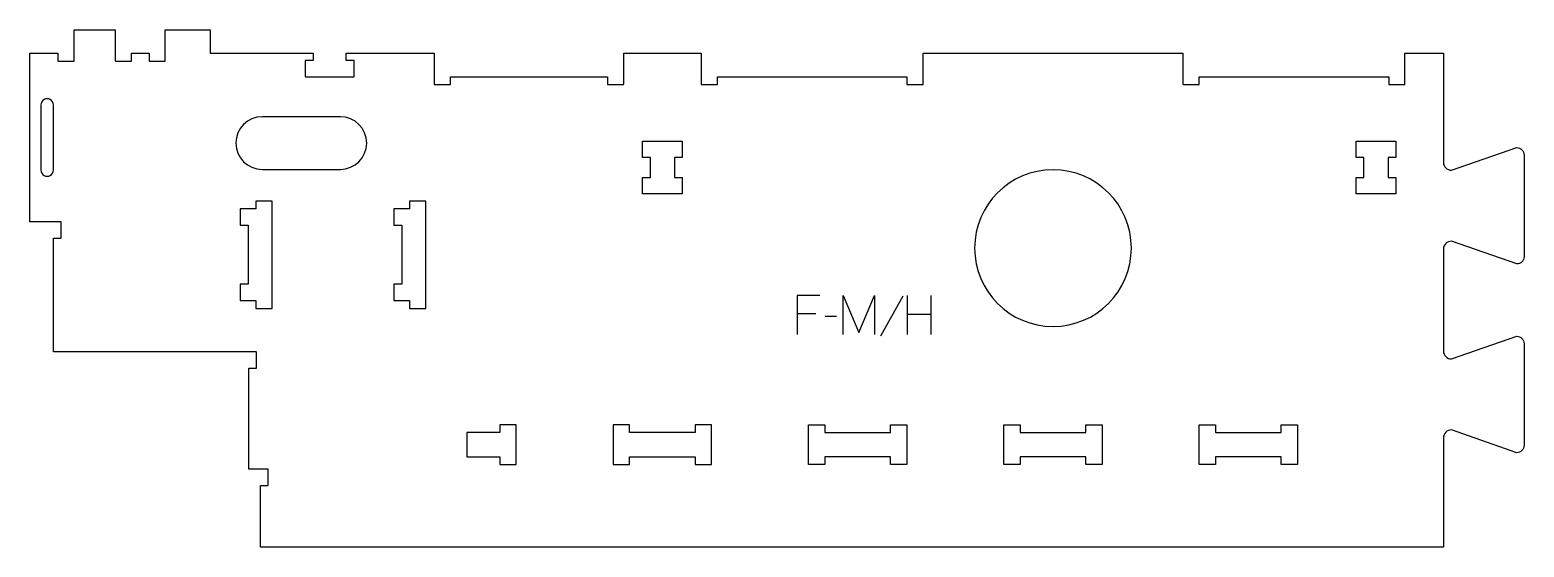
# Model space of a CAD drawing. Header units: millimetres. Extents: x -586 to 562, y -193 to 204.
import ezdxf

# ---------------------------------------------------------------- set-up
doc = ezdxf.new("R2010")
doc.units = ezdxf.units.MM
for name, color, linetype, true_color in [('1_ANYTOOL_1MMDEEP_LABELS_S', 2, 'Continuous', 0xffff00), ('3_ANYTOOL_CUTTHROUGH_INSID', 4, 'Continuous', 0x00ffff), ('4_ANYTOOL_CUTTHROUGH_OUTSI', 5, 'Continuous', 0x0000ff)]:
    doc.layers.add(name, color=color, linetype=linetype, true_color=true_color)

msp = doc.modelspace()

# ---------------------------------------------------------------- linework, layer by layer
at = {"layer": '1_ANYTOOL_1MMDEEP_LABELS_S'}
for p, q in [((87.9, 0), (87.9, -30)), ((106.2, -30), (106.2, 0)), ((84.5, -0.5), (67.3, -31.2)), ((17.7, -14), (3.2, -14)), ((33.5, -16.1), (24.7, -16.2)), ((106.2, -14.7), (87.9, -14.7))]:
    msp.add_line(p, q, dxfattribs=at)
for points in [[(20.8, 0), (3.2, 0), (3.2, -30)], [(38.6, -30), (38.6, 0), (50.6, -28.4), (62.6, -0.1), (62.6, -30)]]:
    msp.add_lwpolyline(points, dxfattribs=at)
at = {"layer": '3_ANYTOOL_CUTTHROUGH_INSID'}
for points in [[(-567.9, 146.4, 1.000001), (-577.4, 146.4), (-577.4, 96.4, 1.000001), (-567.9, 96.4)], [(-347.5, 96.9, 1), (-347.5, 137.4), (-407.5, 137.4, 1), (-407.5, 96.9)]]:
    msp.add_lwpolyline(points, format="xyb", close=True, dxfattribs=at)
for points in [[(-84.9, 78.1), (-115.4, 78.1), (-115.4, 90.6), (-109.4, 90.6), (-109.4, 106.1), (-115.4, 106.1), (-115.4, 118.6), (-84.9, 118.6), (-84.9, 106.1), (-90.9, 106.1), (-90.9, 90.6), (-84.9, 90.6)], [(463.1, 78.1), (432.6, 78.1), (432.6, 90.6), (438.6, 90.6), (438.6, 106.1), (432.6, 106.1), (432.6, 118.6), (463.1, 118.6), (463.1, 106.1), (457.1, 106.1), (457.1, 90.6), (463.1, 90.6)], [(-412.4, 72.6), (-412.4, 66.6), (-424.4, 66.6), (-424.4, 54.1), (-418.4, 54.1), (-418.4, 8.6), (-424.4, 8.6), (-424.4, -3.9), (-412.4, -3.9), (-412.4, -9.9), (-399.9, -9.9), (-399.9, 72.6)], [(-294.4, 72.6), (-294.4, 66.6), (-306.4, 66.6), (-306.4, 54.1), (-300.4, 54.1), (-300.4, 8.6), (-306.4, 8.6), (-306.4, -3.9), (-294.4, -3.9), (-294.4, -9.9), (-281.9, -9.9), (-281.9, 72.6)], [(-250.2, -123.9), (-224.9, -123.9), (-224.9, -129.9), (-212.4, -129.9), (-212.4, -99.4), (-224.9, -99.4), (-224.9, -105.4), (-250.4, -105.4), (-250.4, -123.9)], [(-125.4, -105.4), (-125.4, -99.4), (-137.9, -99.4), (-137.9, -129.9), (-125.4, -129.9), (-125.4, -123.9), (-74.9, -123.9), (-74.9, -129.9), (-62.4, -129.9), (-62.4, -99.4), (-74.9, -99.4), (-74.9, -105.4)], [(24.6, -99.6), (24.6, -105.4), (75.1, -105.4), (75.1, -99.4), (87.6, -99.4), (87.6, -129.9), (75.1, -129.9), (75.1, -123.9), (24.6, -123.9), (24.6, -129.9), (12.1, -129.9), (12.1, -99.4), (24.6, -99.4)], [(174.6, -105.4), (225.1, -105.4), (225.1, -99.4), (237.6, -99.4), (237.6, -129.9), (225.1, -129.9), (225.1, -123.9), (174.6, -123.9), (174.6, -129.9), (162.1, -129.9), (162.1, -99.4), (174.6, -99.4)], [(375.1, -105.4), (375.1, -99.4), (387.6, -99.4), (387.6, -129.9), (375.1, -129.9), (375.1, -123.9), (324.6, -123.9), (324.6, -129.9), (312.1, -129.9), (312.1, -99.4), (324.6, -99.4), (324.6, -105.4)]]:
    msp.add_lwpolyline(points, close=True, dxfattribs=at)
at = {"layer": '3_ANYTOOL_CUTTHROUGH_INSID', "extrusion": (0, 0, -1)}
msp.add_circle((-199.8, 36.4), 60.2, dxfattribs=at)
at = {"layer": '4_ANYTOOL_CUTTHROUGH_OUTSI'}
msp.add_lwpolyline([(-275.4, 186.1), (-275.4, 162.4, 0.414214), (-275.2, 162.1), (-263.2, 162.1, 0.414214), (-262.9, 162.4), (-262.9, 168.1), (-142.4, 168.1), (-142.4, 162.4, 0.414214), (-142.2, 162.1), (-130.2, 162.1, 0.414214), (-129.9, 162.4), (-129.9, 186.1), (-70.4, 186.1), (-70.4, 162.4, 0.414214), (-70.2, 162.1), (-58.2, 162.1, 0.414214), (-57.9, 162.4), (-57.9, 168.1), (87.6, 168.1), (87.6, 162.4, 0.414214), (87.8, 162.1), (99.8, 162.1, 0.414214), (100.1, 162.4), (100.1, 186.1), (299.6, 186.1), (299.6, 162.4, 0.414214), (299.8, 162.1), (311.8, 162.1, 0.414214), (312.1, 162.4), (312.1, 168.1), (457.6, 168.1), (457.6, 162.4, 0.414214), (457.8, 162.1), (469.8, 162.1, 0.414214), (470.1, 162.4), (470.1, 186.1), (499.6, 186.1), (499.6, 102.4, 0.411451), (505.8, 96.2), (505.9, 96.2), (555.9, 113.7, -0.412073), (561.6, 107.9), (561.6, 29.9, -0.412073), (555.9, 24.2), (505.9, 41.7), (505.8, 41.7, 0.414214), (499.6, 35.4), (499.6, -42.6, 0.414214), (505.8, -48.8), (505.9, -48.8), (555.9, -31.3, -0.412073), (561.6, -37.1), (561.6, -115.1, -0.412073), (555.9, -120.8), (505.9, -103.3), (505.8, -103.3, 0.411451), (499.6, -109.5), (499.6, -193.4), (-408.9, -193.4), (-408.9, -145.9), (-403.2, -145.9, 0.414214), (-402.9, -145.6), (-402.9, -133.6, 0.414214), (-403.2, -133.4), (-417.9, -133.4), (-417.9, -55.9), (-412.2, -55.9, 0.414214), (-411.9, -55.6), (-411.9, -43.6, 0.414214), (-412.2, -43.4), (-567.9, -43.4), (-567.9, 44.1), (-562.2, 44.1, 0.414214), (-561.9, 44.4), (-561.9, 56.4, 0.414214), (-562.2, 56.6), (-585.9, 56.6), (-585.9, 186.1), (-564.4, 186.1), (-564.4, 180.4, 0.414214), (-564.2, 180.1), (-552.2, 180.1, 0.414214), (-551.9, 180.4), (-551.9, 204.1), (-520.3, 204.1), (-520.3, 180.4, 0.414214), (-520.1, 180.1), (-508.1, 180.1, 0.414214), (-507.8, 180.4), (-507.8, 186.1), (-494.4, 186.1), (-494.4, 180.4, 0.414214), (-494.2, 180.1), (-482.2, 180.1, 0.414214), (-481.9, 180.4), (-481.9, 204.1), (-447.4, 204.1), (-447.4, 186.4, 0.414214), (-447.2, 186.1), (-368.4, 186.1), (-368.4, 180.6), (-374.2, 180.6, 0.414214), (-374.4, 180.4), (-374.4, 168.4, 0.414214), (-374.2, 168.1), (-337.2, 168.1, 0.414214), (-336.9, 168.4), (-336.9, 180.4, 0.414214), (-337.2, 180.6), (-342.9, 180.6), (-342.9, 186.1)], format="xyb", close=True, dxfattribs=at)

doc.saveas('drawing.dxf')
